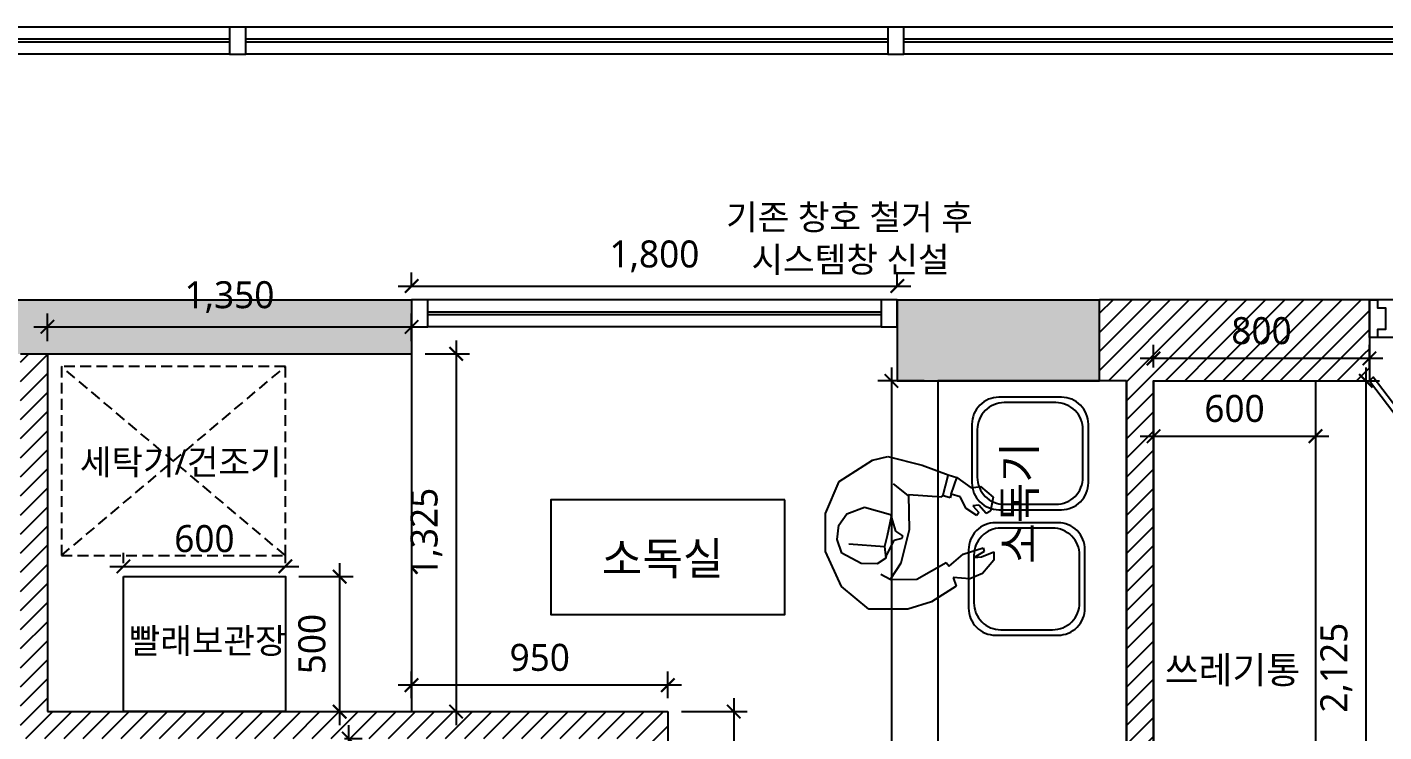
# Model space of a CAD drawing. Header units: metres. Extents: x 11578468 to 47831421, y -58341524 to -14256839.
# Drawn here: x 23698165 to 23703193, y -29157750 to -29155140 of the extents above; entities that cross this region are included whole.
import ezdxf
from ezdxf.enums import TextEntityAlignment as Align

# ---------------------------------------------------------------- set-up
doc = ezdxf.new("R2010")
doc.units = ezdxf.units.M
doc.header["$LTSCALE"] = 50
doc.header["$MEASUREMENT"] = 0
doc.linetypes.add('DH-HID2', pattern=[1.2, 0.8, -0.4])
doc.layers.get('0').update_dxf_attribs({"linetype": 'CONTINUOUS'})
doc.layers.get('DEFPOINTS').update_dxf_attribs({"linetype": 'CONTINUOUS'})
for name, color, linetype in [('0-ELC TEXT', 7, 'CONTINUOUS'), ('0-LINE', 7, 'CONTINUOUS'), ('02-WAL', 2, 'CONTINUOUS'), ('03-TEXT', 3, 'CONTINUOUS'), ('03-WAL NEW', 3, 'CONTINUOUS'), ('06-FUR', 6, 'CONTINUOUS'), ('3 가구-붙박이', 6, 'CONTINUOUS'), ('3.기호.계단선', 30, 'CONTINUOUS'), ('8', 8, 'CONTINUOUS'), ('C-WIN', 4, 'CONTINUOUS'), ('FU-FURM', 251, 'DH-HID2'), ('tc-03', 7, 'CONTINUOUS'), ('TEX', 7, 'CONTINUOUS'), ('wall', 3, 'CONTINUOUS'), ('家具', 251, 'CONTINUOUS'), ('牙椅', 7, 'CONTINUOUS'), ('도면층4', 4, 'CONTINUOUS')]:
    doc.layers.add(name, color=color, linetype=linetype)
doc.styles.add('HY 울릉도 L', font='malgun.ttf')
doc.styles.add('JT1', font='malgun.ttf')
doc.styles.add('맑은 고딕', font='malgun.ttf')
doc.dimstyles.new('사본 50', dxfattribs={"dimscale": 50, "dimtxt": 2, "dimasz": 1, "dimexe": 1, "dimexo": 1, "dimgap": 1, "dimtad": 1, "dimdec": 0, "dimrnd": 0.05, "dimdsep": 46, "dimlunit": 6, "dimtxsty": 'HY 울릉도 L', "dimblk": 'ARCHTICK', "dimcen": 2.5, "dimdle": 1, "dimclrd": 133, "dimclre": 133, "dimclrt": 30, "dimadec": 0, "dimazin": 0, "dimtfac": 1, "dimtdec": 0, "dimtix": 1, "dimtmove": 2, "dimatfit": 3, "dimldrblk": 'ARCHTICK', "dimfxl": 1, "dimlwd": -1, "dimlwe": -1, "dimarcsym": 0})
pattern_1 = [(45, (12209109.27, -14914715.34), (-35.35533906, 35.35533906), [])]

# ---------------------------------------------------------------- blocks, each defined once
blk = doc.blocks.new('FDGDGFDGDF')
at = {"layer": '牙椅', "color": 251, "true_color": 0x636466, "extrusion": (0.00020393, -3.98716e-05, 1)}
for p, q in [((10584, 8577.4, -0.3), (10716.7, 8626.8, -0.3)), ((10716.7, 8626.8, -0.3), (10857.2, 8616.8, -0.3)), ((10857.2, 8616.8, -0.3), (10971.8, 8556.8, -0.3)), ((10492.7, 8482.9, -0.2), (10584, 8577.4, -0.3)), ((10662.6, 8497.7, -0.3), (10706.7, 8566.4, -0.3)), ((10706.7, 8566.4, -0.3), (10758.2, 8580.8, -0.3)), ((10758.2, 8580.8, -0.3), (10810.7, 8569.7, -0.3)), ((10810.7, 8569.7, -0.3), (10850.5, 8538.1, -0.3)), ((10971.8, 8556.8, -0.3), (11042, 8428, -0.4)), ((10738.7, 8538, -0.3), (10718.9, 8407.9, -0.3)), ((10850.5, 8538.1, -0.3), (10870, 8470.7, -0.3)), ((10481, 8337.9, -0.2), (10492.7, 8482.9, -0.2)), ((10656.8, 8439.6, -0.3), (10662.6, 8497.7, -0.3)), ((10870, 8470.7, -0.3), (10835.4, 8376.9, -0.3)), ((10596.4, 8394.9, -0.3), (10616.3, 8428.3, -0.3)), ((10676, 8406.2, -0.3), (10656.8, 8439.6, -0.3)), ((10718.9, 8407.9, -0.3), (10676, 8406.2, -0.3)), ((10682.3, 8402.4, -0.3), (10681.8, 8407.4, -0.3)), ((10682.3, 8402.4, -0.3), (10687.7, 8402.9, -0.3)), ((10739, 8371.2, -0.3), (10687.7, 8402.9, -0.3)), ((10757.7, 8394.3, -0.3), (10718.9, 8407.9, -0.3)), ((11042, 8428, -0.4), (11051.2, 8370.4, -0.4)), ((10596.4, 8394.9, -0.3), (10590.1, 8296.7, -0.3)), ((10653.2, 8351.4, -0.3), (10596.4, 8394.9, -0.3)), ((10773.5, 8312.2, -0.3), (10653.2, 8351.4, -0.3)), ((10743.5, 8341.6, -0.3), (10739, 8371.2, -0.3)), ((10772.7, 8362.5, -0.3), (10754.3, 8337.8, -0.3)), ((10827.2, 8375, -0.3), (10757.7, 8394.3, -0.3)), ((10835.4, 8376.9, -0.3), (10772.7, 8362.5, -0.3)), ((10901.6, 8306, -0.3), (10947.9, 8356.6, -0.3)), ((11051.2, 8370.4, -0.4), (11009.9, 8245.9, -0.4)), ((10501.3, 8248.5, -0.2), (10481, 8337.9, -0.2)), ((10754.3, 8337.8, -0.3), (10743.5, 8341.6, -0.3)), ((10903.7, 8304, -0.3), (10773.5, 8312.2, -0.3)), ((10885.1, 8182, -0.3), (10903.7, 8304, -0.3)), ((10553.2, 8153.8, -0.3), (10501.3, 8248.5, -0.2)), ((10590.1, 8296.7, -0.3), (10643.5, 8184.2, -0.3)), ((11009.9, 8245.9, -0.4), (10966.1, 8152.4, -0.3)), ((10586.1, 8162.6, -0.3), (10553.2, 8153.8, -0.3)), ((10576.8, 8100.6, -0.3), (10586.1, 8162.6, -0.3)), ((10643.5, 8184.2, -0.3), (10629.3, 8173.6, -0.3)), ((10629.3, 8173.6, -0.3), (10669.4, 8118.6, -0.3)), ((10881.5, 8151, -0.3), (10891.3, 8180, -0.3)), ((10893.9, 8147.1, -0.3), (10881.5, 8151, -0.3)), ((10882.1, 8113.9, -0.3), (10893.9, 8147.1, -0.3)), ((10891.3, 8180, -0.3), (10885.1, 8182, -0.3)), ((10889.3, 8177.9, -0.3), (10964, 8152.3, -0.3)), ((10893.9, 8147.1, -0.3), (10956.3, 8119.2, -0.3)), ((10966.1, 8152.4, -0.3), (10954.2, 8121.2, -0.3)), ((10592.7, 8053.1, -0.3), (10576.8, 8100.6, -0.3)), ((10669.4, 8118.6, -0.3), (10687.2, 8042.6, -0.3)), ((10837, 8094.6, -0.3), (10882.1, 8113.9, -0.3)), ((10954.2, 8121.2, -0.3), (10911.7, 8071, -0.3)), ((10639, 8006.7, -0.3), (10592.7, 8053.1, -0.3)), ((10672.7, 8040.3, -0.3), (10653.6, 8079.4, -0.3)), ((10653.6, 8079.4, -0.3), (10654, 8052.3, -0.3)), ((10654, 8052.3, -0.3), (10669.2, 8005.1, -0.3)), ((10808.7, 8057, -0.3), (10837, 8094.6, -0.3)), ((10819.2, 8048.9, -0.3), (10808.7, 8057, -0.3)), ((10813.4, 8022, -0.3), (10846, 8047.3, -0.3)), ((10845.6, 8069.9, -0.3), (10819.2, 8048.9, -0.3)), ((10846, 8047.3, -0.3), (10845.6, 8069.9, -0.3)), ((10911.7, 8071, -0.3), (10914.3, 8036, -0.3)), ((10669.2, 8005.1, -0.3), (10639, 8006.7, -0.3)), ((10687.2, 8042.6, -0.3), (10672.7, 8040.3, -0.3)), ((10819.9, 8005.6, -0.3), (10813.4, 8022, -0.3)), ((10871.7, 7992, -0.3), (10819.9, 8005.6, -0.3)), ((10914.3, 8036, -0.3), (10871.7, 7992, -0.3))]:
    blk.add_line(p, q, dxfattribs=at)
blk = doc.blocks.new('_ArchTick')
at = {"color": 0, "linetype": 'ByBlock', "const_width": 0.15}
blk.add_lwpolyline([(-0.5, -0.5), (0.5, 0.5)], dxfattribs=at)
blk = doc.blocks.new('*D304')
at = {"layer": '3.기호.계단선', "color": 133, "ltscale": 10, "transparency": 16777216}
for p, q in [((23698522, -29157125), (23698522, -29157087)), ((23699122, -29157125), (23699122, -29157087)), ((23698472, -29157137), (23699172, -29157137))]:
    blk.add_line(p, q, dxfattribs=at)
at = {"layer": 'DEFPOINTS', "color": 0, "transparency": 16777216}
for p in [(23699122, -29157137), (23698522, -29157175), (23699122, -29157175)]:
    blk.add_point(p, dxfattribs=at)
at = {"layer": '3.기호.계단선', "color": 133, "transparency": 16777216, "xscale": 50, "yscale": 50, "zscale": 50, "rotation": 180}
blk.add_blockref('_ArchTick', (23698522, -29157137), dxfattribs=at)
at = {"layer": '3.기호.계단선', "color": 133, "transparency": 16777216, "xscale": 50, "yscale": 50, "zscale": 50}
blk.add_blockref('_ArchTick', (23699122, -29157137), dxfattribs=at)
at = {"layer": '3.기호.계단선', "color": 30, "ltscale": 10, "transparency": 16777216, "insert": (23698822, -29157034.9), "char_height": 100, "attachment_point": 5, "style": 'HY 울릉도 L'}
blk.add_mtext('600', dxfattribs=at)
blk = doc.blocks.new('*D305')
at = {"layer": '3.기호.계단선', "color": 133, "ltscale": 10, "transparency": 16777216}
for p, q in [((23699323, -29157125), (23699323, -29157725)), ((23699172, -29157175), (23699373, -29157175)), ((23699172, -29157675), (23699373, -29157675))]:
    blk.add_line(p, q, dxfattribs=at)
at = {"layer": 'DEFPOINTS', "color": 0, "transparency": 16777216}
for p in [(23699122, -29157175), (23699122, -29157675), (23699323, -29157675)]:
    blk.add_point(p, dxfattribs=at)
at = {"layer": '3.기호.계단선', "color": 133, "transparency": 16777216, "xscale": 50, "yscale": 50, "zscale": 50}
for p, rotation in [((23699323, -29157175), 90), ((23699323, -29157675), 270)]:
    blk.add_blockref('_ArchTick', p, dxfattribs=dict(at, rotation=rotation))
at = {"layer": '3.기호.계단선', "color": 30, "ltscale": 10, "transparency": 16777216, "insert": (23699220.8, -29157425), "char_height": 100, "attachment_point": 5, "rotation": 90, "style": 'HY 울릉도 L'}
blk.add_mtext('500', dxfattribs=at)
blk = doc.blocks.new('*D306')
at = {"layer": '3.기호.계단선', "color": 133, "ltscale": 10, "transparency": 16777216}
for p, q in [((23699755, -29156300), (23699755, -29157725)), ((23699639.9, -29156350), (23699805, -29156350)), ((23699639.9, -29157675), (23699805, -29157675))]:
    blk.add_line(p, q, dxfattribs=at)
at = {"layer": 'DEFPOINTS', "color": 0, "transparency": 16777216}
for p in [(23699589.9, -29156350), (23699589.9, -29157675), (23699755, -29157675)]:
    blk.add_point(p, dxfattribs=at)
at = {"layer": '3.기호.계단선', "color": 133, "transparency": 16777216, "xscale": 50, "yscale": 50, "zscale": 50}
for p, rotation in [((23699755, -29156350), 90), ((23699755, -29157675), 270)]:
    blk.add_blockref('_ArchTick', p, dxfattribs=dict(at, rotation=rotation))
at = {"layer": '3.기호.계단선', "color": 30, "ltscale": 10, "transparency": 16777216, "insert": (23699645, -29157012.5), "char_height": 100, "attachment_point": 5, "rotation": 90, "style": 'HY 울릉도 L'}
blk.add_mtext('1,325', dxfattribs=at)
blk = doc.blocks.new('*D307')
at = {"layer": '3.기호.계단선', "color": 133, "ltscale": 10, "transparency": 16777216}
for p, q in [((23698239.9, -29156303), (23698239.9, -29156200)), ((23699589.9, -29156303), (23699589.9, -29156200)), ((23698189.9, -29156250), (23699639.9, -29156250))]:
    blk.add_line(p, q, dxfattribs=at)
at = {"layer": 'DEFPOINTS', "color": 0, "transparency": 16777216}
for p in [(23699589.9, -29156250), (23698239.9, -29156353), (23699589.9, -29156353)]:
    blk.add_point(p, dxfattribs=at)
at = {"layer": '3.기호.계단선', "color": 133, "transparency": 16777216, "xscale": 50, "yscale": 50, "zscale": 50, "rotation": 180}
blk.add_blockref('_ArchTick', (23698239.9, -29156250), dxfattribs=at)
at = {"layer": '3.기호.계단선', "color": 133, "transparency": 16777216, "xscale": 50, "yscale": 50, "zscale": 50}
blk.add_blockref('_ArchTick', (23699589.9, -29156250), dxfattribs=at)
at = {"layer": '3.기호.계단선', "color": 30, "ltscale": 10, "transparency": 16777216, "insert": (23698914.9, -29156140), "char_height": 100, "attachment_point": 5, "style": 'HY 울릉도 L'}
blk.add_mtext('1,350', dxfattribs=at)
blk = doc.blocks.new('*D308')
at = {"layer": '3.기호.계단선', "color": 133, "ltscale": 10, "transparency": 16777216}
for p, q in [((23699589.9, -29156100), (23699589.9, -29156049)), ((23701389.9, -29156100), (23701389.9, -29156049)), ((23699539.9, -29156099), (23701439.9, -29156099))]:
    blk.add_line(p, q, dxfattribs=at)
at = {"layer": 'DEFPOINTS', "color": 0, "transparency": 16777216}
for p in [(23701389.9, -29156099), (23699589.9, -29156150), (23701389.9, -29156150)]:
    blk.add_point(p, dxfattribs=at)
at = {"layer": '3.기호.계단선', "color": 133, "transparency": 16777216, "xscale": 50, "yscale": 50, "zscale": 50, "rotation": 180}
blk.add_blockref('_ArchTick', (23699589.9, -29156099), dxfattribs=at)
at = {"layer": '3.기호.계단선', "color": 133, "transparency": 16777216, "xscale": 50, "yscale": 50, "zscale": 50}
blk.add_blockref('_ArchTick', (23701389.9, -29156099), dxfattribs=at)
at = {"layer": '3.기호.계단선', "color": 30, "ltscale": 10, "transparency": 16777216, "insert": (23700489.9, -29155989.1), "char_height": 100, "attachment_point": 5, "style": 'HY 울릉도 L'}
blk.add_mtext('1,800', dxfattribs=at)
blk = doc.blocks.new('*D309')
at = {"layer": '3.기호.계단선', "color": 133, "ltscale": 10, "transparency": 16777216}
for p, q in [((23703127, -29156400), (23703127, -29158625)), ((23702989.9, -29156450), (23703177, -29156450)), ((23702989.9, -29158575), (23703177, -29158575))]:
    blk.add_line(p, q, dxfattribs=at)
at = {"layer": 'DEFPOINTS', "color": 0, "transparency": 16777216}
for p in [(23702939.9, -29156450), (23702939.9, -29158575), (23703127, -29158575)]:
    blk.add_point(p, dxfattribs=at)
at = {"layer": '3.기호.계단선', "color": 133, "transparency": 16777216, "xscale": 50, "yscale": 50, "zscale": 50}
for p, rotation in [((23703127, -29156450), 90), ((23703127, -29158575), 270)]:
    blk.add_blockref('_ArchTick', p, dxfattribs=dict(at, rotation=rotation))
at = {"layer": '3.기호.계단선', "color": 30, "ltscale": 10, "transparency": 16777216, "insert": (23703017.1, -29157512.5), "char_height": 100, "attachment_point": 5, "rotation": 90, "style": 'HY 울릉도 L'}
blk.add_mtext('2,125', dxfattribs=at)
blk = doc.blocks.new('*D312')
at = {"layer": '3.기호.계단선', "color": 133, "ltscale": 10, "transparency": 16777216}
for p, q in [((23701368, -29156400), (23701368, -29159625)), ((23701489.9, -29156450), (23701318, -29156450)), ((23701490, -29159575), (23701318, -29159575))]:
    blk.add_line(p, q, dxfattribs=at)
at = {"layer": 'DEFPOINTS', "color": 0, "transparency": 16777216}
for p in [(23701539.9, -29156450), (23701368, -29159575), (23701540, -29159575)]:
    blk.add_point(p, dxfattribs=at)
at = {"layer": '3.기호.계단선', "color": 133, "transparency": 16777216, "xscale": 50, "yscale": 50, "zscale": 50}
for p, rotation in [((23701368, -29156450), 90), ((23701368, -29159575), 270)]:
    blk.add_blockref('_ArchTick', p, dxfattribs=dict(at, rotation=rotation))
at = {"layer": '3.기호.계단선', "color": 30, "ltscale": 10, "transparency": 16777216, "insert": (23701258, -29158012.5), "char_height": 100, "attachment_point": 5, "rotation": 90, "style": 'HY 울릉도 L'}
blk.add_mtext('3,125', dxfattribs=at)
blk = doc.blocks.new('*D326')
at = {"layer": '3.기호.계단선', "color": 133, "ltscale": 10, "transparency": 16777216}
for p, q in [((23700784, -29157625), (23700784, -29160225)), ((23700589.9, -29157675), (23700834, -29157675)), ((23700589.9, -29160175), (23700834, -29160175))]:
    blk.add_line(p, q, dxfattribs=at)
at = {"layer": 'DEFPOINTS', "color": 0, "transparency": 16777216}
for p in [(23700539.9, -29157675), (23700539.9, -29160175), (23700784, -29160175)]:
    blk.add_point(p, dxfattribs=at)
at = {"layer": '3.기호.계단선', "color": 133, "transparency": 16777216, "xscale": 50, "yscale": 50, "zscale": 50}
for p, rotation in [((23700784, -29157675), 90), ((23700784, -29160175), 270)]:
    blk.add_blockref('_ArchTick', p, dxfattribs=dict(at, rotation=rotation))
at = {"layer": '3.기호.계단선', "color": 30, "ltscale": 10, "transparency": 16777216, "insert": (23700674.1, -29158925), "char_height": 100, "attachment_point": 5, "rotation": 90, "style": 'HY 울릉도 L'}
blk.add_mtext('2,500', dxfattribs=at)
blk = doc.blocks.new('*D327')
at = {"layer": '3.기호.계단선', "color": 133, "ltscale": 10, "transparency": 16777216}
for p, q in [((23699589.9, -29157625), (23699589.9, -29157527)), ((23700539.9, -29157625), (23700539.9, -29157527)), ((23700589.9, -29157577), (23699539.9, -29157577))]:
    blk.add_line(p, q, dxfattribs=at)
at = {"layer": 'DEFPOINTS', "color": 0, "transparency": 16777216}
for p in [(23699589.9, -29157577), (23699589.9, -29157675), (23700539.9, -29157675)]:
    blk.add_point(p, dxfattribs=at)
at = {"layer": '3.기호.계단선', "color": 133, "transparency": 16777216, "xscale": 50, "yscale": 50, "zscale": 50, "rotation": 180}
blk.add_blockref('_ArchTick', (23699589.9, -29157577), dxfattribs=at)
at = {"layer": '3.기호.계단선', "color": 133, "transparency": 16777216, "xscale": 50, "yscale": 50, "zscale": 50}
blk.add_blockref('_ArchTick', (23700539.9, -29157577), dxfattribs=at)
at = {"layer": '3.기호.계단선', "color": 30, "ltscale": 10, "transparency": 16777216, "insert": (23700064.9, -29157474.8), "char_height": 100, "attachment_point": 5, "style": 'HY 울릉도 L'}
blk.add_mtext('950', dxfattribs=at)
blk = doc.blocks.new('*D340')
at = {"layer": '3.기호.계단선', "color": 133, "ltscale": 10, "transparency": 16777216}
for p, q in [((23699357, -29159825), (23699357, -29157725)), ((23699341.5, -29157775), (23699407, -29157775)), ((23699341.5, -29159775), (23699407, -29159775))]:
    blk.add_line(p, q, dxfattribs=at)
at = {"layer": 'DEFPOINTS', "color": 0, "transparency": 16777216}
for p in [(23699291.5, -29157775), (23699357, -29157775), (23699291.5, -29159775)]:
    blk.add_point(p, dxfattribs=at)
at = {"layer": '3.기호.계단선', "color": 133, "transparency": 16777216, "xscale": 50, "yscale": 50, "zscale": 50}
for p, rotation in [((23699357, -29157775), 90), ((23699357, -29159775), 270)]:
    blk.add_blockref('_ArchTick', p, dxfattribs=dict(at, rotation=rotation))
at = {"layer": '3.기호.계단선', "color": 30, "ltscale": 10, "transparency": 16777216, "insert": (23699247.1, -29158775), "char_height": 100, "attachment_point": 5, "rotation": 90, "style": 'HY 울릉도 L'}
blk.add_mtext('2,000', dxfattribs=at)
blk = doc.blocks.new('*D347')
at = {"layer": '3.기호.계단선', "color": 133, "ltscale": 10, "transparency": 16777216}
for p, q in [((23702339.9, -29156500), (23702339.9, -29156705)), ((23702939.9, -29156500), (23702939.9, -29156705)), ((23702289.9, -29156655), (23702989.9, -29156655))]:
    blk.add_line(p, q, dxfattribs=at)
at = {"layer": 'DEFPOINTS', "color": 0, "transparency": 16777216}
for p in [(23702339.9, -29156450), (23702939.9, -29156450), (23702939.9, -29156655)]:
    blk.add_point(p, dxfattribs=at)
at = {"layer": '3.기호.계단선', "color": 133, "transparency": 16777216, "xscale": 50, "yscale": 50, "zscale": 50, "rotation": 180}
blk.add_blockref('_ArchTick', (23702339.9, -29156655), dxfattribs=at)
at = {"layer": '3.기호.계단선', "color": 133, "transparency": 16777216, "xscale": 50, "yscale": 50, "zscale": 50}
blk.add_blockref('_ArchTick', (23702939.9, -29156655), dxfattribs=at)
at = {"layer": '3.기호.계단선', "color": 30, "ltscale": 10, "transparency": 16777216, "insert": (23702639.9, -29156552.9), "char_height": 100, "attachment_point": 5, "style": 'HY 울릉도 L'}
blk.add_mtext('600', dxfattribs=at)
blk = doc.blocks.new('*D348')
at = {"layer": '3.기호.계단선', "color": 133, "ltscale": 10, "transparency": 16777216}
for p, q in [((23702339.9, -29156400), (23702339.9, -29156317)), ((23703139.9, -29156400), (23703139.9, -29156317)), ((23703189.9, -29156367), (23702289.9, -29156367))]:
    blk.add_line(p, q, dxfattribs=at)
at = {"layer": 'DEFPOINTS', "color": 0, "transparency": 16777216}
for p in [(23702339.9, -29156367), (23702339.9, -29156450), (23703139.9, -29156450)]:
    blk.add_point(p, dxfattribs=at)
at = {"layer": '3.기호.계단선', "color": 133, "transparency": 16777216, "xscale": 50, "yscale": 50, "zscale": 50, "rotation": 180}
blk.add_blockref('_ArchTick', (23702339.9, -29156367), dxfattribs=at)
at = {"layer": '3.기호.계단선', "color": 133, "transparency": 16777216, "xscale": 50, "yscale": 50, "zscale": 50}
blk.add_blockref('_ArchTick', (23703139.9, -29156367), dxfattribs=at)
at = {"layer": '3.기호.계단선', "color": 30, "ltscale": 10, "transparency": 16777216, "insert": (23702739.9, -29156264.8), "char_height": 100, "attachment_point": 5, "style": 'HY 울릉도 L'}
blk.add_mtext('800', dxfattribs=at)

msp = doc.modelspace()

# ---------------------------------------------------------------- hatches: boundary and pattern name
at = {"layer": '8', "ltscale": 30}
h = msp.add_hatch(color=256, dxfattribs=at)
h.dxf.hatch_style = 1
h.paths.add_polyline_path([(23707158.9, -29165225), (23708769.9, -29163975), (23708769.9, -29163675), (23708769.9, -29161775), (23708769.9, -29158210), (23708569.9, -29158210), (23708569.9, -29161775), (23708569.9, -29161875), (23708569.9, -29163675), (23708319.9, -29163675), (23708319.9, -29163975), (23707158.9, -29164875), (23706469.9, -29164875), (23706469.9, -29164975), (23706469.9, -29165225)])
h.paths.add_polyline_path([(23703869.9, -29165225), (23704769.9, -29165225), (23704769.9, -29164975), (23704769.9, -29164875), (23703869.9, -29164875), (23703869.9, -29164975)])
h.paths.add_polyline_path([(23701334.9, -29165225), (23702169.9, -29165225), (23702169.9, -29164975), (23702169.9, -29164875), (23701834.9, -29164875), (23701834.9, -29164375), (23701384.9, -29164375), (23701384.9, -29164875), (23701334.9, -29164875), (23701334.9, -29164975)])
h.paths.add_polyline_path([(23696714.7, -29164725), (23696768.8, -29164725), (23696834.9, -29164725), (23696834.9, -29164375), (23696484.9, -29164375), (23696484.9, -29164725)])
h.paths.add_polyline_path([(23694129.9, -29162076.7), (23694129.9, -29162156.4), (23694129.9, -29162240), (23694529.9, -29162240), (23694529.9, -29161840), (23694129.9, -29161840)])
h.paths.add_polyline_path([(23693934.9, -29155140), (23693934.9, -29157250), (23694134.9, -29157250), (23694134.9, -29156700), (23694334.9, -29156700), (23694334.9, -29156150), (23694034.9, -29156150), (23694034.9, -29155240), (23694034.9, -29155140)])
h.paths.add_polyline_path([(23696134.9, -29156350), (23698139.9, -29156350), (23699589.9, -29156350), (23699589.9, -29156150), (23696134.9, -29156150)])
h.paths.add_polyline_path([(23701389.9, -29156450), (23702139.9, -29156450), (23702139.9, -29156150), (23701389.9, -29156150)])
h.paths.add_polyline_path([(23704139.9, -29156350), (23706769.9, -29156350), (23706769.9, -29156150), (23704039.9, -29156150), (23704039.9, -29156350)])
h.paths.add_polyline_path([(23708769.9, -29156150), (23708769.9, -29155750), (23708669.9, -29155750), (23708669.9, -29155140), (23708569.9, -29155140), (23708569.9, -29155240), (23708569.9, -29156150), (23708569.9, -29156350), (23708769.9, -29156350)])
at = {"layer": 'wall', "ltscale": 10}
h = msp.add_hatch(dxfattribs=at)
h.set_pattern_fill('_USER', color=256, scale=50, angle=45, pattern_type=0)
h.set_pattern_definition(pattern_1)
h.paths.add_polyline_path([(23703139.9, -29156150), (23702239.9, -29156150), (23702139.9, -29156150), (23702139.9, -29156450), (23702239.9, -29156450), (23702240, -29158675), (23702239.9, -29158675), (23702239.9, -29159275), (23702239.9, -29160175), (23701489.9, -29160175), (23701489.9, -29160275), (23702239.9, -29160275), (23702339.9, -29160275), (23702339.9, -29160175), (23702339.9, -29159149.9), (23702339.9, -29157300), (23702339.9, -29156350), (23703139.9, -29156350), (23703139.9, -29156250)])
h = msp.add_hatch(dxfattribs=at)
h.set_pattern_fill('_USER', color=256, scale=50, angle=45, pattern_type=0)
h.set_pattern_definition(pattern_1)
h.paths.add_polyline_path([(23700539.9, -29160175), (23700539.9, -29157675), (23698239.9, -29157675), (23698239.9, -29156350), (23698139.9, -29156350), (23698139.9, -29156450), (23698140, -29156450), (23698140, -29157775), (23698239.9, -29157775), (23700439.9, -29157775), (23700439.9, -29160175), (23700389.9, -29160175), (23700389.9, -29160275), (23700439.9, -29160275), (23700589.9, -29160275), (23700589.9, -29160175)])
h = msp.add_hatch(dxfattribs=at)
h.set_pattern_fill('_USER', color=256, scale=50, angle=45, pattern_type=0)
h.set_pattern_definition(pattern_1)
h.paths.add_polyline_path([(23703139.9, -29156450), (23703139.9, -29156350), (23702339.9, -29156350), (23702339.9, -29156450)])

# ---------------------------------------------------------------- linework, layer by layer
at = {"layer": '0-LINE', "ltscale": 10}
msp.add_line((23699589.9, -29156350), (23699589.9, -29157675), dxfattribs=at)
at = {"layer": '02-WAL', "ltscale": 10}
for p, q in [((23696134.9, -29156150), (23699589.9, -29156150)), ((23699589.9, -29156150), (23699589.9, -29156350)), ((23701389.9, -29156150), (23701389.9, -29156450)), ((23701389.9, -29156150), (23702139.9, -29156150)), ((23702139.9, -29156450), (23702139.9, -29156150)), ((23698139.9, -29156350), (23699589.9, -29156350)), ((23701389.9, -29156450), (23702139.9, -29156450))]:
    msp.add_line(p, q, dxfattribs=at)
at = {"layer": '03-WAL NEW', "ltscale": 10}
for p, q in [((23703139.9, -29156150), (23702139.9, -29156150)), ((23702239.9, -29156150), (23702239.9, -29156150)), ((23703139.9, -29156150), (23703139.9, -29156350)), ((23698239.9, -29156350), (23698239.9, -29157675)), ((23703139.9, -29156350), (23703139.9, -29156450)), ((23702239.9, -29156450), (23702139.9, -29156450)), ((23702239.9, -29156450), (23702239.9, -29160175)), ((23702339.9, -29156450), (23702339.9, -29157300)), ((23702339.9, -29156450), (23703139.9, -29156450)), ((23702339.9, -29157300), (23702339.9, -29158575)), ((23698239.9, -29157675), (23700539.9, -29157675)), ((23700539.9, -29157675), (23700539.9, -29160175))]:
    msp.add_line(p, q, dxfattribs=at)
at = {"layer": '06-FUR'}
msp.add_lwpolyline([(23703139.9, -29156450), (23703426.3, -29156826.4), (23703440.4, -29156812.2), (23703154, -29156435.9), (23703139.9, -29156450)], dxfattribs=at)
at = {"layer": '3 가구-붙박이', "ltscale": 10}
for points in [[(23702239.9, -29156450), (23701539.9, -29156450), (23701540, -29159575), (23702240, -29159575), (23702239.9, -29156450)], [(23698522, -29157175), (23699122, -29157175), (23699122, -29157675), (23698522, -29157675), (23698522, -29157175)]]:
    msp.add_lwpolyline(points, dxfattribs=at)
msp.add_lwpolyline([(23702939.9, -29158575), (23702339.9, -29158575), (23702339.9, -29156450), (23702939.9, -29156450)], close=True, dxfattribs=at)
at = {"layer": 'C-WIN', "ltscale": 30}
for p, q in [((23698914.9, -29155140), (23696534.9, -29155140)), ((23701354.9, -29155140), (23698974.9, -29155140)), ((23703794.9, -29155140), (23701414.9, -29155140)), ((23698914.9, -29155185), (23696534.9, -29155185)), ((23701354.9, -29155185), (23698974.9, -29155185)), ((23703794.9, -29155185), (23701414.9, -29155185)), ((23698914.9, -29155195), (23696534.9, -29155195)), ((23698914.9, -29155240), (23696534.9, -29155240)), ((23701354.9, -29155195), (23698974.9, -29155195)), ((23701354.9, -29155240), (23698974.9, -29155240)), ((23703794.9, -29155195), (23701414.9, -29155195)), ((23703794.9, -29155240), (23701414.9, -29155240)), ((23701329.9, -29156150), (23699649.9, -29156150)), ((23701329.9, -29156195), (23699649.9, -29156195)), ((23701329.9, -29156205), (23699649.9, -29156205)), ((23701329.9, -29156250), (23699649.9, -29156250))]:
    msp.add_line(p, q, dxfattribs=at)
for points in [[(23698974.9, -29155140), (23698914.9, -29155140), (23698914.9, -29155240), (23698974.9, -29155240)], [(23701414.9, -29155140), (23701354.9, -29155140), (23701354.9, -29155240), (23701414.9, -29155240)], [(23699649.9, -29156150), (23699589.9, -29156150), (23699589.9, -29156250), (23699649.9, -29156250)], [(23701389.9, -29156150), (23701329.9, -29156150), (23701329.9, -29156250), (23701389.9, -29156250)]]:
    msp.add_lwpolyline(points, close=True, dxfattribs=at)
at = {"layer": 'FU-FURM'}
for p, q in [((23699122, -29157097), (23698292, -29156397)), ((23698292, -29157097), (23699122, -29156397))]:
    msp.add_line(p, q, dxfattribs=at)
msp.add_lwpolyline([(23699122, -29157097), (23699122, -29156397), (23698292, -29156397), (23698292, -29157097)], close=True, dxfattribs=at)
at = {"layer": 'tc-03', "color": 251, "true_color": 0x636466}
for points in [[(23702098.2, -29156827.2), (23702098.2, -29156610.7, 0.414214), (23701998.2, -29156510.7), (23701766.6, -29156510.7, 0.414214), (23701666.6, -29156610.7), (23701666.6, -29156827.2, 0.414214), (23701766.6, -29156927.2), (23701998.2, -29156927.2, 0.414214)], [(23702078.2, -29156807.2), (23702078.2, -29156630.7, 0.414214), (23701978.2, -29156530.7), (23701786.6, -29156530.7, 0.414214), (23701686.6, -29156630.7), (23701686.6, -29156807.2, 0.414214), (23701786.6, -29156907.2), (23701978.2, -29156907.2, 0.414214)], [(23702085.7, -29157292), (23702085.7, -29157075.5, 0.414214), (23701985.7, -29156975.5), (23701754.1, -29156975.5, 0.414214), (23701654.1, -29157075.5), (23701654.1, -29157292, 0.414214), (23701754.1, -29157392), (23701985.7, -29157392, 0.414214)], [(23702065.7, -29157272), (23702065.7, -29157095.5, 0.414214), (23701965.7, -29156995.5), (23701774.1, -29156995.5, 0.414214), (23701674.1, -29157095.5), (23701674.1, -29157272, 0.414214), (23701774.1, -29157372), (23701965.7, -29157372, 0.414214)]]:
    msp.add_lwpolyline(points, format="xyb", close=True, dxfattribs=at)
at = {"layer": 'TEX'}
msp.add_lwpolyline([(23700973, -29156890.5), (23700106, -29156890.5), (23700106, -29157315), (23700973, -29157315)], close=True, dxfattribs=at)
at = {"layer": '도면층4'}
for p, q in [((23704039.9, -29156150), (23703139.9, -29156150)), ((23704009.9, -29156290), (23703169.9, -29156290))]:
    msp.add_line(p, q, dxfattribs=at)
msp.add_lwpolyline([(23703139.9, -29156150), (23703169.9, -29156150), (23703169.9, -29156180), (23703199.9, -29156180), (23703199.9, -29156260), (23703169.9, -29156260), (23703169.9, -29156290), (23703139.9, -29156290), (23703139.9, -29156150)], dxfattribs=at)

# ---------------------------------------------------------------- block references
at = {"layer": '牙椅', "color": 251, "true_color": 0x636466, "extrusion": (1.90006e-06, 1.42158e-07, 1), "rotation": 94.27874911279741}
msp.add_blockref('FDGDGFDGDF', (23710526.3, -29167125.7, 41.2), dxfattribs=at)

# ---------------------------------------------------------------- texts
at = {"layer": '0-ELC TEXT', "style": '맑은 고딕'}
for s, p in [('기존 창호 철거 후', (23701212.7, -29155843.9)), ('시스템창 신설', (23701216.7, -29156000.9)), ('세탁기/건조기', (23698734.1, -29156750.9)), ('빨래보관장', (23698834, -29157412.9))]:
    msp.add_text(s, height=93.33, rotation=360, dxfattribs=at).set_placement(p, align=Align.MIDDLE_CENTER)
at = {"layer": '03-TEXT', "color": 7, "style": '맑은 고딕'}
msp.add_text('쓰레기통', height=100, dxfattribs=at).set_placement((23702381.2, -29157470.8), align=Align.TOP_LEFT)
at = {"layer": 'TEX', "style": 'JT1'}
msp.add_text('소독실', height=120, dxfattribs=at).set_placement((23700294.4, -29157168))
at = {"layer": '家具', "style": 'JT1'}
msp.add_text('소독기', height=120, rotation=90, dxfattribs=at).set_placement((23701901.9, -29157127.7))

# ---------------------------------------------------------------- dimensions: what is measured, and where the dimension line sits
at = {"layer": '3.기호.계단선', "ltscale": 10}
for base, p1, p2, picture, middle in [((23701389.9, -29156099), (23699589.9, -29156150), (23701389.9, -29156150), '*D308', (23700489.9, -29155989.1)), ((23699589.9, -29156250), (23698239.9, -29156353), (23699589.9, -29156353), '*D307', (23698914.9, -29156140)), ((23702339.9, -29156367), (23703139.9, -29156450), (23702339.9, -29156450), '*D348', (23702739.9, -29156264.8)), ((23702939.9, -29156655), (23702339.9, -29156450), (23702939.9, -29156450), '*D347', (23702639.9, -29156552.9)), ((23699122, -29157137), (23698522, -29157175), (23699122, -29157175), '*D304', (23698822, -29157034.9)), ((23699589.9, -29157577), (23700539.9, -29157675), (23699589.9, -29157675), '*D327', (23700064.9, -29157474.8))]:
    dim = msp.add_linear_dim(base=base, p1=p1, p2=p2, dimstyle='사본 50', dxfattribs=at)
    dim.commit()
    dim.dimension.update_dxf_attribs({"geometry": picture, "text_midpoint": middle})
for base, p1, p2, picture, middle in [((23699755, -29157675), (23699589.9, -29156350), (23699589.9, -29157675), '*D306', (23699645, -29157012.5)), ((23701368, -29159575), (23701539.9, -29156450), (23701540, -29159575), '*D312', (23701258, -29158012.5)), ((23703127, -29158575), (23702939.9, -29156450), (23702939.9, -29158575), '*D309', (23703017.1, -29157512.5)), ((23699323, -29157675), (23699122, -29157175), (23699122, -29157675), '*D305', (23699220.8, -29157425)), ((23700784, -29160175), (23700539.9, -29157675), (23700539.9, -29160175), '*D326', (23700674.1, -29158925)), ((23699357, -29157775), (23699291.5, -29159775), (23699291.5, -29157775), '*D340', (23699247.1, -29158775))]:
    dim = msp.add_linear_dim(base=base, p1=p1, p2=p2, angle=90, dimstyle='사본 50', dxfattribs=at)
    dim.commit()
    dim.dimension.update_dxf_attribs({"geometry": picture, "text_midpoint": middle})

doc.saveas('drawing.dxf')
